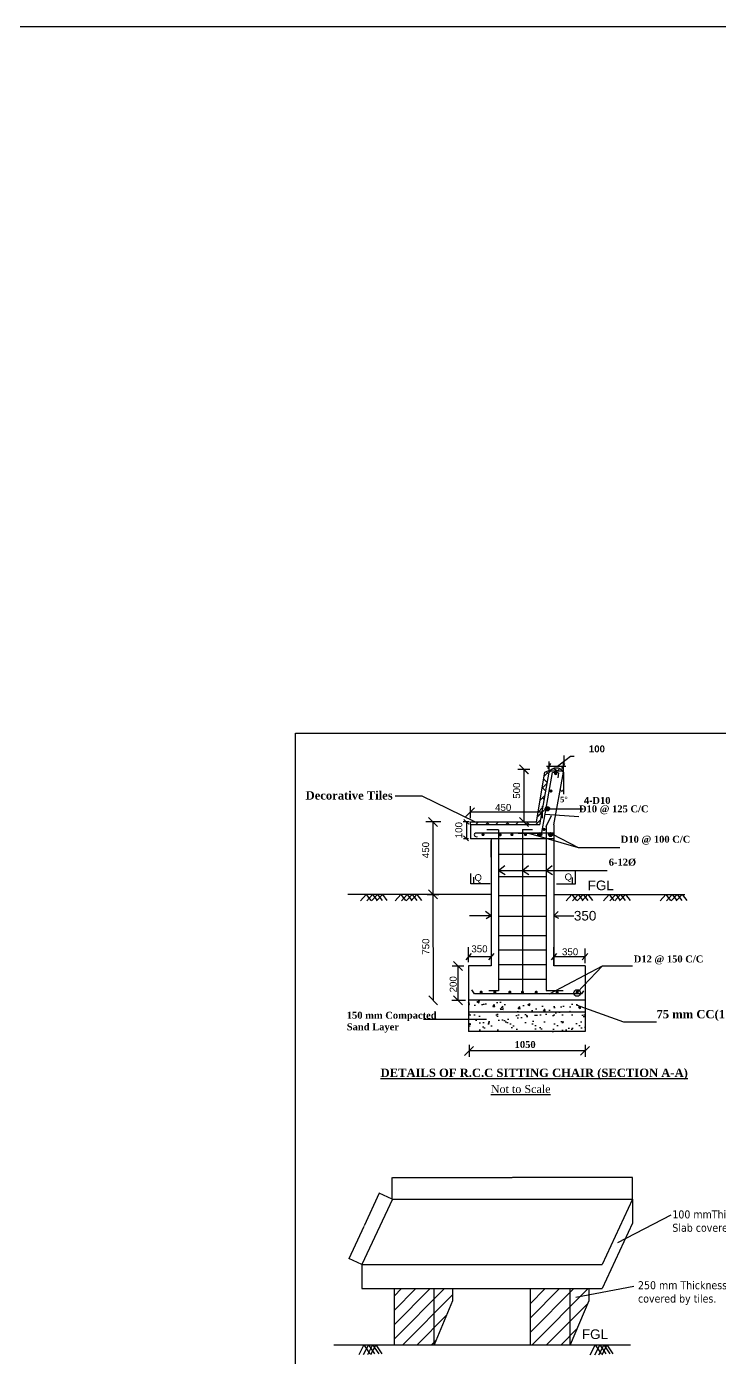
# Model space of a CAD drawing. Header units: inches. Extents: x 89000 to 1304432, y -10828 to 220529.
# Drawn here: x 832691 to 841344, y 77446 to 94069 of the extents above; entities that cross this region are included whole.
import ezdxf

# ---------------------------------------------------------------- set-up
doc = ezdxf.new("R2010")
doc.units = ezdxf.units.IN
doc.header["$LTSCALE"] = 7
doc.header["$MEASUREMENT"] = 0
doc.layers.add('sheet', color=1, linetype='Continuous', lineweight=15)
doc.styles.add('dim', font='isocp.shx')
doc.styles.get("Standard").update_dxf_attribs({"font": 'arial.ttf'})
doc.dimstyles.new('Copy of STANDARD', dxfattribs={"dimtxt": 0.5, "dimasz": 0.4075, "dimexe": 0.364, "dimexo": 0.219, "dimgap": 0.09, "dimtad": 0, "dimdec": 0, "dimlfac": 1000, "dimzin": 0, "dimdsep": 46, "dimtxsty": 'Standard', "dimcen": 0.09, "dimclre": 256, "dimadec": 0, "dimazin": 0, "dimtfac": 1, "dimtdec": 0, "dimtofl": 0, "dimtmove": 0, "dimatfit": 3, "dimfxl": 1, "dimtolj": 1, "dimtzin": 0, "dimlwd": -1, "dimarcsym": 0})
doc.dimstyles.get("Standard").update_dxf_attribs({"dimtxt": 0.18, "dimasz": 0.18, "dimexe": 0.18, "dimexo": 0.0625, "dimgap": 0.09, "dimtad": 0, "dimtih": 1, "dimtoh": 1, "dimdec": 4, "dimzin": 0, "dimdsep": 46, "dimtxsty": 'Standard', "dimcen": 0.09, "dimadec": 0, "dimazin": 0, "dimtfac": 1, "dimtdec": 4, "dimtofl": 0, "dimtmove": 0, "dimatfit": 3, "dimfxl": 1, "dimtolj": 1, "dimtzin": 0, "dimarcsym": 0})
doc.dimstyles.new('STANDARD$0', dxfattribs={"dimscale": 0, "dimtxt": 8, "dimasz": 8, "dimexe": 4, "dimexo": 0, "dimgap": 2, "dimtad": 1, "dimdec": 0, "dimzin": 0, "dimdsep": 46, "dimtxsty": 'dim', "dimblk": 'DOTSMALL', "dimcen": 1, "dimclrd": 6, "dimclre": 6, "dimclrt": 256, "dimadec": 0, "dimazin": 0, "dimtfac": 1, "dimtdec": 0, "dimtix": 1, "dimtofl": 0, "dimtmove": 1, "dimatfit": 3, "dimldrblk": 'DOTSMALL', "dimfxl": 6, "dimtolj": 1, "dimtzin": 0, "dimarcsym": 0})

# ---------------------------------------------------------------- blocks, each defined once
blk = doc.blocks.new('*D247')
at = {"layer": 'Defpoints', "color": 0, "transparency": 16777216}
for p in [(837097, 79496), (837259, 79421), (836880, 78604)]:
    blk.add_point(p, dxfattribs=at)
at = {"layer": 'sheet', "color": 0, "lineweight": -2, "transparency": 16777216}
for p, q in [((837096, 79496), (836908, 79090)), ((837259, 79421), (837096, 79496)), ((836718, 78681), (836906, 79087)), ((836880, 78605), (836717, 78680))]:
    blk.add_line(p, q, dxfattribs=at)
at = {"layer": 'sheet', "color": 0, "transparency": 16777216}
for points in [[(837096, 79496), (837096, 79496), (837097, 79496)], [(836718, 78681), (836718, 78681), (836717, 78680)]]:
    blk.add_solid(points, dxfattribs=at)
at = {"layer": 'sheet', "color": 0, "lineweight": -3, "transparency": 16777216, "insert": (836907, 79088), "char_height": 0.5, "attachment_point": 5, "rotation": 65.0807}
blk.add_mtext('\\A1;{\\H3x;450}', dxfattribs=at)
blk = doc.blocks.new('*D273')
at = {"layer": 'Defpoints', "color": 0, "transparency": 16777216}
for p in [(840259, 79693), (837259, 79421), (840259, 79421)]:
    blk.add_point(p, dxfattribs=at)
at = {"layer": 'sheet', "color": 0, "lineweight": -2, "transparency": 16777216}
for p, q in [((837259, 79421), (837259, 79693)), ((837260, 79693), (838757, 79693)), ((840259, 79693), (838762, 79693)), ((840259, 79421), (840259, 79693))]:
    blk.add_line(p, q, dxfattribs=at)
at = {"layer": 'sheet', "color": 0, "transparency": 16777216}
for points in [[(837260, 79693), (837260, 79692), (837259, 79693)], [(840259, 79693), (840259, 79692), (840259, 79693)]]:
    blk.add_solid(points, dxfattribs=at)
at = {"layer": 'sheet', "color": 0, "lineweight": -3, "transparency": 16777216, "insert": (838759, 79693), "char_height": 0.5, "attachment_point": 5}
blk.add_mtext('\\A1;{\\H3x;1500}', dxfattribs=at)

msp = doc.modelspace()

# ---------------------------------------------------------------- hatches: boundary and pattern name
at = {"layer": 'sheet', "lineweight": -3}
h = msp.add_hatch(dxfattribs=at)
h.set_pattern_fill('AR-HBONE', color=0, scale=0.868219, style=0)
h.set_pattern_definition([(45, (481229.25, 313475.02), (1e-14, 124.749228), [264.633075, -88.211025]), (135, (481291.63, 313537.39), (1e-14, 124.749228), [264.633075, -88.211025])])
h.paths.add_polyline_path([(839102.44077, 84097.88078), (839218.78947, 84757.72703, -0.1292027163), (839256.56568, 84794.27383), (839162.36388, 84756.44604), (839059.37769, 84134.92147), (838234.22202, 84134.92147), (838234.22202, 84097.88078)])
h = msp.add_hatch(dxfattribs=at)
h.set_pattern_fill('AR-CONC', color=0, scale=1.736438, style=0)
h.set_pattern_definition([(50, (481229.25, 312846.9), (316.35229, -27.67723), [33.07913, -363.87048]), (355, (481229.25, 312846.9), (-61.19696, 331.75792), [26.4633, -291.09638]), (100.451, (481255.62, 312844.6), (255.15647, 304.07918), [28.11292, -309.24215]), (46.1842, (481229.25, 312935.1), (470.7118, -73.00387), [49.6187, -545.8057]), (96.6356, (481268.5, 312929.03), (412.2376, 429.639), [42.1694, -463.86323]), (351.184, (481229.25, 312935.1), (412.23826, 429.63825), [39.69496, -436.6446]), (21, (481273.36, 312913.06), (263.26976, -177.57768), [33.07913, -363.87048]), (326, (481273.36, 312913.06), (107.31536, 319.8309), [26.4633, -291.09638]), (71.4514, (481295.3, 312898.27), (370.5844, 142.25392), [28.11292, -309.24215]), (37.5, (481229.25, 312846.91), (5.363167, 146.82454), [0, -287.56794, 0, -295.50693, 0, -292.19902]), (7.5, (481229.25, 312846.9), (116.02817, 173.957307), [0, -168.48306, 0, -280.952115, 0, -111.36642]), (327.5, (481130.9, 312846.91), (235.444594, -9.947606), [0, -110.26378, 0, -344.023, 0, -456.492054]), (317.5, (481086.8, 312846.9), (257.21707, 44.15151), [0, -143.34292, 0, -228.46655, 0, -324.17552])])
h.paths.add_polyline_path([(839667.15629, 81906.97597), (838209.03682, 81906.97597), (838209.03682, 81776.74315), (838209.03682, 81759.053), (839667.15629, 81759.053)])
h = msp.add_hatch(dxfattribs=at)
h.set_pattern_fill('AR-SAND', color=0, scale=3.472875, style=0)
h.set_pattern_definition([(37.5, (481229.25, 313475.02), (-5.55671, 169.9671), [0, -134.08076, 0, -149.958743, 0, -143.342916]), (7.5, (481229.25, 313475.02), (156.11382, 248.9444), [0, -72.33304, 0, -120.849104, 0, -46.31079]), (327.5, (481120.75, 313475.02), (274.701763, 0.499116), [0, -44.105513, 0, -158.779845, 0, -207.29591]), (317.5, (481120.75, 313475.02), (265.17361, 77.42057), [0, -22.052756, 0, -104.08901, 0, -119.084884])])
h.paths.add_polyline_path([(839667.15629, 81516.27753), (839667.15629, 81759.053), (838209.03682, 81759.053), (838209.03682, 81516.27753)])
h = msp.add_hatch(dxfattribs=at)
h.set_pattern_fill('ANSI31', color=0, scale=40, style=0)
h.set_pattern_definition([(45, (710404.56, 102384.82), (-89.80256, 89.80256), [])])
h.paths.add_polyline_path([(837780.18134, 78304.45595), (837280.18134, 78304.45595), (837280.18134, 77604.45595), (837780.18134, 77604.45595)])
h.paths.add_polyline_path([(839480.18134, 78304.45595), (838980.18134, 78304.45595), (838980.18134, 77604.45595), (839480.18134, 77604.45595)])
h.paths.add_polyline_path([(839711.63153, 78153.76683), (839711.63153, 78304.45595), (839480.18134, 78304.45595), (839480.18134, 77604.45595)])
h.paths.add_polyline_path([(838011.63153, 78153.76683), (838011.63153, 78304.45595), (837780.18134, 78304.45595), (837780.18134, 77604.45595)])

# ---------------------------------------------------------------- linework, layer by layer
at = {"color": 0, "lineweight": -3, "ltscale": 0.2}
for p, q in [((839182.84598, 84832.81216), (839427.01282, 84832.81216)), ((839199.91296, 84802.0851), (839238.93419, 84865.6036)), ((839218.78947, 84757.72703), (839218.78947, 84889.16416)), ((839376.76021, 84802.0851), (839415.78144, 84865.6036)), ((839395.63672, 84757.72703), (839395.63672, 84880.27038)), ((838494.68765, 82961.99436), (838224.25166, 82961.99436)), ((838494.68765, 82961.99436), (838424.72881, 83014.75704)), ((838494.68765, 82961.99436), (838431.26232, 82922.57341)), ((839276.08452, 82961.99436), (839332.24476, 83017.43684)), ((839276.08452, 82961.99436), (839525.39066, 82961.99436)), ((839276.08452, 82961.99436), (839333.54247, 82933.84169))]:
    msp.add_line(p, q, dxfattribs=at)
at = {"color": 0, "linetype": 'ByBlock', "lineweight": -3, "ltscale": 0.5}
for p, q in [((838284.16983, 81989.17337), (838253.58073, 82038.57367)), ((838587.19013, 82026.18121), (838463.48237, 82026.18121)), ((839181.00762, 82049.89257), (839181.00762, 82049.89257)), ((839181.00762, 82027.05315), (839392.40699, 82027.05315)), ((839624.46455, 81989.17337), (839650.83446, 82025.9163))]:
    msp.add_line(p, q, dxfattribs=at)
at = {"color": 0, "lineweight": -3, "ltscale": 0.5}
msp.add_lwpolyline([(511349.81128, 94069.37911), (898900.38777, 94069.37911), (898900.38777, 64746.17907), (511349.81128, 64746.17907)], close=True, dxfattribs=at)
msp.add_lwpolyline([(851594.19349, 74461.83666), (836049.84839, 74461.83666), (836049.84839, 85245.39259), (851594.19349, 85245.39259)], close=True)
at = {"layer": 'sheet', "color": 0, "lineweight": -3}
for p, q in [((839400.10059, 84965.13462), (839400.10059, 84823.09369)), ((838826.71758, 84792.37572), (838975.86055, 84792.37572)), ((838900.93652, 84792.37572), (838900.93652, 84134.92147)), ((839102.44077, 84097.88078), (839218.78947, 84757.72703)), ((839124.16193, 83976.61673), (839261.5409, 84750.1888)), ((839276.08452, 84097.88078), (839395.63672, 84757.72703)), ((839395.63672, 84757.72703), (839395.63672, 84480.6711)), ((838231.40245, 84330.03084), (838231.40245, 84180.88786)), ((839130.28532, 84330.01399), (839130.28532, 84180.87101)), ((837764.73374, 84134.92147), (837766.61783, 83229.9014)), ((839130.28532, 84255.79504), (838231.40245, 84255.45935)), ((838826.36503, 84134.92147), (838975.50801, 84134.92147)), ((839181.00762, 84077.53447), (839248.94209, 84213.67251)), ((838234.22202, 84097.88078), (838234.22202, 83924.23703)), ((839102.44077, 84097.88078), (838234.22202, 84097.88078)), ((839276.08452, 83993.69453), (838298.16994, 83993.69453)), ((838587.19013, 84035.87206), (838440.78931, 84035.87206)), ((838587.19013, 84035.87206), (838587.19013, 82026.18121)), ((839125.17238, 83989.18718), (838831.71828, 83989.18718)), ((838884.14093, 84038.42374), (838884.14093, 81991.72506)), ((838884.14093, 84038.42374), (839011.50067, 84038.42374)), ((839181.00762, 84077.53447), (839181.00762, 82027.05315)), ((839276.08452, 84097.88078), (839276.08452, 82336.46087)), ((839276.08452, 83924.23703), (838234.22202, 83924.23703)), ((838494.68765, 83924.23703), (838494.68765, 82336.46087)), ((838494.68765, 83696.44417), (838494.68765, 83900.99044)), ((839580.33179, 83814.03404), (840100.14919, 83814.03404)), ((838587.19013, 83732.01102), (839181.00762, 83732.01102)), ((838587.19013, 83453.97252), (839181.00762, 83453.97252)), ((837366.00327, 83229.66203), (836703.72689, 83229.66203)), ((838494.68765, 83229.66203), (837366.00327, 83229.66203)), ((837692.28394, 83229.66203), (837841.42691, 83229.66203)), ((837766.50288, 83229.66203), (837768.38697, 81906.97597)), ((838587.19013, 83216.08183), (839181.00762, 83216.08183)), ((839276.08452, 83229.66203), (840913.88612, 83229.66203)), ((839427.3646, 83229.66203), (839576.50757, 83229.66203)), ((838494.68765, 83036.56585), (838494.68765, 82887.42288)), ((838587.19013, 82956.01355), (839181.00762, 82956.01355)), ((838587.19013, 82717.61876), (839181.00762, 82717.61876)), ((838209.03682, 82381.33392), (838209.03682, 82569.10635)), ((838587.19013, 82537.01843), (839181.00762, 82537.01843)), ((839276.08452, 82336.46087), (839276.08452, 82569.10635)), ((839667.15629, 82371.44566), (839667.15629, 82554.43027)), ((838004.77679, 82336.46087), (838153.91977, 82336.46087)), ((838078.99574, 82336.46087), (838078.38247, 81907.96261)), ((838494.68765, 82336.46087), (838209.03682, 82336.46087)), ((838587.19013, 82355.02364), (839181.00762, 82355.02364)), ((839667.15629, 82336.46087), (839276.08452, 82336.46087)), ((839181.00762, 82167.44159), (838587.19013, 82167.44159)), ((839624.46455, 81989.17337), (838284.16983, 81989.17337)), ((839667.15629, 81906.97597), (838209.03682, 81906.97597)), ((839667.15629, 81759.053), (838209.03682, 81759.053)), ((839667.15629, 81516.27753), (838209.03682, 81516.27753)), ((838218.97794, 81349.06336), (838218.97794, 81199.92038)), ((839667.15629, 81349.06336), (839667.15629, 81199.92038)), ((839667.15629, 81274.84442), (838218.97794, 81274.84442)), ((837259.39314, 79420.67595), (836880.18134, 78604.45595)), ((837259.39314, 79420.67595), (840259.39314, 79420.67595)), ((840259.39314, 79420.67595), (839880.18134, 78604.45595)), ((840259.39314, 79420.67595), (840259.39314, 79120.67595)), ((840259.39314, 79120.67595), (839880.18134, 78304.45595)), ((836880.18134, 78604.45595), (839880.18134, 78604.45595)), ((836880.18134, 78604.45595), (836880.18134, 78304.45595)), ((836880.18134, 78304.45595), (839880.18134, 78304.45595)), ((837280.18134, 78304.45595), (837280.18134, 77604.45595)), ((837780.18134, 77604.45595), (837780.18134, 78304.45595)), ((838011.63153, 78304.45595), (838011.63153, 78153.76683)), ((838980.18134, 78304.45595), (838980.18134, 77604.45595)), ((839480.18134, 77604.45595), (839480.18134, 78304.45595)), ((839552.48124, 78197.92491), (840275.60851, 78333.98906)), ((839711.63153, 78304.45595), (839711.63153, 78153.76683)), ((838011.63153, 78153.76683), (837780.18134, 77604.45595)), ((839711.63153, 78153.76683), (839480.18134, 77604.45595)), ((837280.18134, 77604.45595), (837780.18134, 77604.45595)), ((838980.18134, 77604.45595), (839480.18134, 77604.45595))]:
    msp.add_line(p, q, dxfattribs=at)
for points in [[(838234.22202, 84097.88078), (838234.22202, 84134.92147), (839059.37769, 84134.92147), (839162.36388, 84756.44604), (839274.63937, 84801.53152)], [(838845.60463, 84848.11959), (838956.26841, 84736.63185)], [(838847.48871, 84846.22148), (838958.1525, 84734.73374)], [(839274.63937, 84801.53152), (839322.55284, 84773.61168), (839347.88107, 84799.1939)], [(839238.94088, 84773.61168), (839375.87617, 84773.61168)], [(839261.5409, 84750.1888), (839301.15267, 84762.24745), (839333.33029, 84746.06849), (839325.59137, 84684.19893)], [(838288.85102, 84134.92147), (837630.61587, 84458.24019), (837293.35779, 84458.24019)], [(838285.24821, 84309.25971), (838173.76047, 84198.59592)], [(839184.13108, 84309.24285), (839072.64334, 84198.57907)], [(839186.02919, 84311.12694), (839074.54145, 84200.46315)], [(837863.76228, 84134.92147), (837676.45277, 84134.92147)], [(837711.28593, 84188.76723), (837821.94972, 84077.27949)], [(838217.317, 84134.92147), (838141.88029, 84134.92147)], [(838153.96859, 84165.00587), (838213.81308, 84104.71581)], [(838183.83066, 84134.92147), (838183.83066, 83924.23703)], [(838847.48871, 84188.76723), (838958.1525, 84077.27949)], [(838147.7185, 83960.61806), (838209.87864, 83897.9951)], [(838298.17482, 83993.81319), (838287.51423, 83986.22189), (838283.0856, 83972.15679), (838287.90737, 83956.2772), (838310.65198, 83949.59283), (838321.79679, 83950.92909)], [(838209.36672, 83924.23703), (838148.14899, 83924.23703)], [(838237.77667, 83362.87866), (838237.77667, 83490.87768)], [(838587.19013, 83528.94574), (838662.71875, 83590.62242)], [(838587.19013, 83528.94574), (838666.64542, 83477.84498)], [(838884.14093, 83528.94574), (838959.66955, 83590.62242)], [(838884.14093, 83528.94574), (838963.59622, 83477.84498)], [(839181.00762, 83528.94574), (839256.53624, 83590.62242)], [(839181.00762, 83528.94574), (839260.46291, 83477.84498)], [(839307.7367, 83362.87866), (839546.54796, 83362.87866), (839546.54796, 83514.07202)], [(837711.28593, 83285.64527), (837821.94972, 83174.15753)], [(837711.52353, 83285.4059), (837822.18732, 83173.91816)], [(838483.25659, 83362.87866), (838237.77667, 83362.87866)], [(838278.69568, 83362.87866), (838278.69568, 83444.15511)], [(839511.08027, 83362.87866), (839511.08027, 83438.6912)], [(836933.62167, 83229.66203), (836860.54253, 83149.2226)], [(836933.62167, 83229.66203), (836991.69348, 83152.08911)], [(837012.79073, 83229.66203), (836939.7116, 83149.2226)], [(837073.47251, 83229.66203), (837000.39338, 83149.2226)], [(837012.79073, 83229.66203), (837070.86254, 83152.08911)], [(837134.37179, 83229.66203), (837061.29266, 83149.2226)], [(837073.47251, 83229.66203), (837131.54433, 83152.08911)], [(837134.37179, 83229.66203), (837192.44361, 83152.08911)], [(837366.00327, 83229.66203), (837292.92414, 83149.2226)], [(837366.00327, 83229.66203), (837424.07509, 83152.08911)], [(837445.17234, 83229.66203), (837372.0932, 83149.2226)], [(837505.85412, 83229.66203), (837432.77498, 83149.2226)], [(837445.17234, 83229.66203), (837503.24415, 83152.08911)], [(837566.7534, 83229.66203), (837493.67426, 83149.2226)], [(837505.85412, 83229.66203), (837563.92593, 83152.08911)], [(837566.7534, 83229.66203), (837624.82521, 83152.08911)], [(839501.93608, 83229.66203), (839428.85695, 83149.2226)], [(839501.93608, 83229.66203), (839560.0079, 83152.08911)], [(839581.10515, 83229.66203), (839508.02601, 83149.2226)], [(839641.78693, 83229.66203), (839568.70779, 83149.2226)], [(839581.10515, 83229.66203), (839639.17696, 83152.08911)], [(839702.68621, 83229.66203), (839629.60707, 83149.2226)], [(839641.78693, 83229.66203), (839699.85874, 83152.08911)], [(839702.68621, 83229.66203), (839760.75802, 83152.08911)], [(839969.70429, 83229.66203), (839896.62516, 83149.2226)], [(839969.70429, 83229.66203), (840027.77611, 83152.08911)], [(840048.87336, 83229.66203), (839975.79422, 83149.2226)], [(840109.55514, 83229.66203), (840036.476, 83149.2226)], [(840048.87336, 83229.66203), (840106.94517, 83152.08911)], [(840170.45442, 83229.66203), (840097.37528, 83149.2226)], [(840109.55514, 83229.66203), (840167.62695, 83152.08911)], [(840170.45442, 83229.66203), (840228.52623, 83152.08911)], [(840677.17119, 83229.66203), (840604.09205, 83149.2226)], [(840677.17119, 83229.66203), (840735.243, 83152.08911)], [(840756.34025, 83229.66203), (840683.26112, 83149.2226)], [(840817.02204, 83229.66203), (840743.9429, 83149.2226)], [(840756.34025, 83229.66203), (840814.41207, 83152.08911)], [(840877.92132, 83229.66203), (840804.84218, 83149.2226)], [(840817.02204, 83229.66203), (840875.09385, 83152.08911)], [(840877.92132, 83229.66203), (840935.99313, 83152.08911)], [(838242.27325, 82490.78857), (838175.22075, 82411.97514)], [(838209.03682, 82452.78361), (838494.68765, 82452.78361)], [(838527.92408, 82490.78857), (838460.87159, 82411.97514)], [(839309.32096, 82490.78857), (839242.26846, 82411.97514)], [(839276.08452, 82452.78361), (839666.78296, 82452.78361)], [(839699.11663, 82490.78857), (839632.06413, 82411.97514)], [(838023.66385, 82392.20474), (838134.32763, 82280.71701)], [(838209.03682, 82336.46087), (838209.03682, 81776.74315)], [(839667.15629, 82336.46087), (839667.15629, 81516.27753)], [(837713.05507, 81962.72068), (837823.71886, 81851.23295)], [(838023.04683, 81963.21023), (838133.71062, 81851.7225)], [(838000.47744, 81907.96261), (838173.72446, 81907.96261)], [(839556.84833, 81851.57667), (840145.40694, 81638.97559), (840557.39758, 81638.97559)], [(838209.03682, 81776.74315), (838209.03682, 81516.27753)], [(838272.8237, 81328.29223), (838161.33596, 81217.62844)], [(839722.90016, 81330.17631), (839611.41242, 81219.51252)], [(836526.8638, 77604.45595), (838980.18134, 77604.45595)], [(836903.52257, 77604.45595), (836838.89662, 77475.66005)], [(836961.14486, 77604.45595), (836896.5189, 77475.66005)], [(836903.52257, 77604.45595), (836979.65393, 77490.59138)], [(837012.63396, 77604.45595), (836948.008, 77475.66005)], [(836961.14486, 77604.45595), (837037.27622, 77490.59138)], [(837051.37215, 77604.45595), (836986.74619, 77475.66005)], [(837012.63396, 77604.45595), (837088.76532, 77490.59138)], [(837051.37215, 77604.45595), (837127.50351, 77490.59138)], [(839480.18134, 77604.45595), (840233.49888, 77604.45595)], [(839791.48924, 77602.9997), (839726.86328, 77474.2038)], [(839849.11152, 77602.9997), (839784.48557, 77474.2038)], [(839791.48924, 77602.9997), (839867.6206, 77489.13514)], [(839900.60062, 77602.9997), (839835.97467, 77474.2038)], [(839849.11152, 77602.9997), (839925.24289, 77489.13514)], [(839939.33881, 77602.9997), (839874.71286, 77474.2038)], [(839900.60062, 77602.9997), (839976.73199, 77489.13514)], [(839939.33881, 77602.9997), (840015.47017, 77489.13514)]]:
    msp.add_lwpolyline(points, dxfattribs=at)
at = {"layer": 'sheet', "color": 0, "lineweight": -3, "const_width": 19.53492}
for points in [[(839289.36978, 84738.11601, 1), (839308.9047, 84738.11601, 1)], [(839231.00943, 84520.79717, 1), (839250.54435, 84520.79717, 1)], [(839186.68954, 84299.93586, 1), (839206.22446, 84299.93586, 1)], [(838382.00776, 83976.51362, 1), (838401.54268, 83976.51362, 1)], [(838595.72301, 83973.54502, 1), (838615.25793, 83973.54502, 1)], [(838743.42023, 83976.51362, 1), (838762.95515, 83976.51362, 1)], [(838912.73747, 83976.51362, 1), (838932.27239, 83976.51362, 1)], [(839090.96725, 83976.51362, 1), (839110.50217, 83976.51362, 1)], [(839144.91508, 84041.32425, 1), (839164.45, 84041.32425, 1)], [(839224.6449, 83976.51362, 1), (839244.17982, 83976.51362, 1)], [(838358.75071, 82007.49099, 1), (838378.28564, 82007.49099, 1)], [(838530.28718, 82007.49099, 1), (838549.8221, 82007.49099, 1)], [(838716.46447, 82007.49099, 1), (838735.9994, 82007.49099, 1)], [(838874.37347, 82007.49099, 1), (838893.90839, 82007.49099, 1)], [(839047.26963, 82007.49099, 1), (839066.80455, 82007.49099, 1)], [(839307.24314, 82007.49099, 1), (839326.77806, 82007.49099, 1)], [(839557.70666, 82007.49099, 1), (839577.24158, 82007.49099, 1)]]:
    msp.add_lwpolyline(points, format="xyb", close=True, dxfattribs=at)
at = {"layer": 'sheet', "color": 0, "lineweight": -3}
for centre, radius in [((839196.40226, 84298.98068), 27.51245), ((839100.73471, 83976.51362), 24.15583), ((839235.57551, 83976.51362), 24.15583), ((839567.47412, 81997.72353), 40.87434)]:
    msp.add_circle(centre, radius, dxfattribs=at)
for centre, radius, start, end in [((839307.2131, 84704.12579), 103.40131, 31.223693011, 148.776306983), ((839375.73963, 84539.29836), 19.93373, 183.474276113, 3.474276113)]:
    msp.add_arc(centre, radius, start, end, dxfattribs=at)

# ---------------------------------------------------------------- texts
for s, insert, char_height, width, attachment_point in [('{\\fTimes New Roman|b1|i0|c0|p18;  \\H0.8x; \\fArial|b1|i0|c0|p34;\\H0.6191x;100\\fTimes New Roman|b1|i0|c0|p18;\\H1.01x; }', (839530.83726, 85089.92985), 173.64375, 4081.1920978, 1), ('{\\fTimes New Roman|b1|i0|c0|p18;Decorative Tiles}', (836175.61859, 84518.19356), 104.18625, 1846.6235263, 1), ('{\\fTimes New Roman|b1|i0|c0|p18;5%%D}', (839355.83943, 84450.34192), 69.4575, 128.932638, 1), ('{\\fTimes New Roman|b1|i0|c0|p18;  \\H0.8x; \\fArial|b1|i0|c0|p34;\\H0.6191x;4-\\fTimes New Roman|b1|i0|c0|p18;\\H1.01x;D10 }', (839468.07118, 84446.41893), 173.64375, 4081.1920978, 1), ('450', (838543.06351, 84359.35079), 86.821875, 648.6747987, 1), ('{\\fTimes New Roman|b1|i0|c0|p18;  \\H0.8x; \\H0.625x;D10 @ 125 C/C}', (839407.05209, 84341.42058), 173.64375, 4081.1920978, 1), ('{\\fTimes New Roman|b1|i0|c0|p18;   \\H0.5x;D10 @ 100 C/C}', (839915.81351, 83961.93153), 173.64375, 4081.1920978, 1), ('{\\fTimes New Roman|b1|i0|c0|p18;  \\H0.6x; \\H0.8333x;6-12%%C}', (839791.88383, 83675.42845), 173.64375, 4205.5110376, 1), ('Q', (838285.80226, 83481.98072), 85, 69.3142484, 1), ('Q', (839411.12464, 83490.67275), 85, 69.3142484, 1), ('350', (838246.46772, 82592.67766), 86.821875, 340.4061556, 1), ('350', (839378.83448, 82555.79486), 86.821875, 340.4061556, 1), ('{\\fTimes New Roman|b1|i0|c0|p18;   \\H0.5x;D12 @ 150 C/C}', (840078.44965, 82466.28032), 173.64375, 4081.1920978, 1), ('{\\fTimes New Roman|b1|i0|c0|p18;  \\H0.6x; 75 mm CC(1:3:6)\\H1.667x; }', (840388.26785, 81785.61628), 173.64375, 4081.1920978, 1), ('{\\fTimes New Roman|b1|i0|c0|p18;150 mm Compacted \\PSand Layer}', (836690.24322, 81763.25664), 86.821875, 4889.9023414, 1), ('{\\fTimes New Roman|b1|i0|c0|p18;1050}', (838786.87862, 81397.79254), 86.821875, 648.6747987, 1), ('{\\fTimes New Roman|b1|i0|c0|p18;\\LDETAILS OF R.C.C SITTING CHAIR (SECTION A-A)}', (839031.27384, 81053.09088), 104.18625, 4110.7013823, 2), ('{\\fTahoma|b0|i0|c0|p34;\\P\\fTimes New Roman|b0|i0|c0|p18;\\H0.4319x;               \\LNot to Scale}', (837922.95225, 81234.19294), 231.5167312, 854200.2730078, 1), ('{\\fTahoma|b0|i0|c0|p34;100 mmThickness RCC. sitting\\PSlab covered by tiles.}', (840757.09318, 79282.0122), 100, 4169.5212449, 1), ('{\\fTahoma|b0|i0|c0|p34;250 mm Thickness Brick \\Pcovered by tiles.}', (840327.97614, 78397.18029), 100, 4169.5212449, 1)]:
    msp.add_mtext(s, dxfattribs=dict(at, insert=insert, char_height=char_height, width=width, attachment_point=attachment_point))
at = {"layer": 'sheet', "color": 0, "lineweight": -3, "char_height": 86.821875, "attachment_point": 1, "rotation": 90}
for s, insert, width in [('500', (838768.0962, 84424.19828), 648.6747987), ('100', (838045.51398, 83930.78753), 340.4061556), ('450', (837631.89342, 83682.20954), 340.4061556), ('750', (837633.66256, 82476.15515), 340.4061556), ('200', (837975.36542, 82005.27166), 340.4061556)]:
    msp.add_mtext(s, dxfattribs=dict(at, insert=insert, width=width))
at = {"layer": 'sheet', "color": 0, "lineweight": -3, "char_height": 120, "attachment_point": 1}
for s, insert in [('FGL ', (839699.93507, 83402.11772)), ('350', (839527.68959, 83023.04822)), ('FGL', (839626.93583, 77795.30998))]:
    msp.add_mtext(s, dxfattribs=dict(at, insert=insert))

# ---------------------------------------------------------------- dimensions: what is measured, and where the dimension line sits
at = {"layer": 'sheet', "color": 0, "lineweight": -3}
dim = msp.add_linear_dim(base=(840259.39314, 79692.50728), p1=(837259.39314, 79420.67595), p2=(840259.39314, 79420.67595), text='{\\H3x;1500}', dimstyle='STANDARD$0', override={"dimscale": 1, "dimtxt": 0.5, "dimasz": 0.8, "dimexe": 0.364, "dimexo": 0.219, "dimgap": 0.09, "dimtad": 0, "dimlfac": 1000, "dimtxsty": 'Standard', "dimcen": 0.09, "dimclrd": 0, "dimclre": 0, "dimclrt": 0, "dimtix": 0, "dimtmove": 0, "dimfxl": 0.12}, dxfattribs=at)
dim.commit()
dim.dimension.update_dxf_attribs({"geometry": '*D273', "text_midpoint": (838759.39314, 79692.50728)})
dim = msp.add_aligned_dim(p1=(836880.18134, 78604.45595), p2=(837259.39314, 79420.67595), distance=179.56732, text='{\\H3x;450}', dimstyle='STANDARD$0', override={"dimscale": 1, "dimtxt": 0.5, "dimasz": 0.8, "dimexe": 0.364, "dimexo": 0.219, "dimgap": 0.09, "dimtad": 0, "dimlfac": 1000, "dimlunit": 2, "dimtxsty": 'Standard', "dimcen": 0.09, "dimclrd": 0, "dimclre": 0, "dimclrt": 0, "dimtix": 0, "dimtmove": 0, "dimfxl": 0.12}, dxfattribs=at)
dim.commit()
dim.dimension.update_dxf_attribs({"geometry": '*D247', "text_midpoint": (836906.93732, 79088.22522)})

# ---------------------------------------------------------------- leaders
at = {"color": 0, "lineweight": -3, "ltscale": 0.2}
msp.add_leader([(839320.31939, 84832.81216), (839484.84255, 84955.77526), (839529.06033, 84955.77526)], dimstyle='Copy of STANDARD', override={"dimgap": 0.09, "dimtad": 0}, dxfattribs=at)
at = {"layer": 'sheet', "color": 0, "lineweight": -3}
for points in [[(839196.40226, 84298.98068), (839643.48457, 84298.98068)], [(839167.36817, 84230.40995), (839587.36168, 84203.16264)], [(838962.06635, 83993.69453), (839580.33179, 83814.03404)], [(839259.73134, 83981.61243), (839580.33179, 83814.03404)], [(838587.19013, 83528.94574), (839941.40011, 83528.94574)], [(838877.94265, 83528.94574), (839870.70034, 83528.94574)], [(839170.27072, 83528.94574), (839938.79907, 83528.94574)], [(839220.63226, 81989.17337), (839886.33293, 82335.43733)], [(839566.74749, 82004.64951), (839886.33293, 82335.43733), (840257.79193, 82335.43733)], [(839556.84833, 81851.57667), (840145.40694, 81638.97559), (840557.39758, 81638.97559)], [(838436.37021, 81665.06664), (837647.89075, 81665.06664)], [(840075.28737, 78879.39242), (840740.98805, 79225.65638)], [(839552.48124, 78197.92491), (840275.60851, 78333.98906)]]:
    msp.add_leader(points, dimstyle='Standard', override={"dimasz": 0.8, "dimfxl": 0.12}, dxfattribs=at)

doc.saveas('drawing.dxf')
